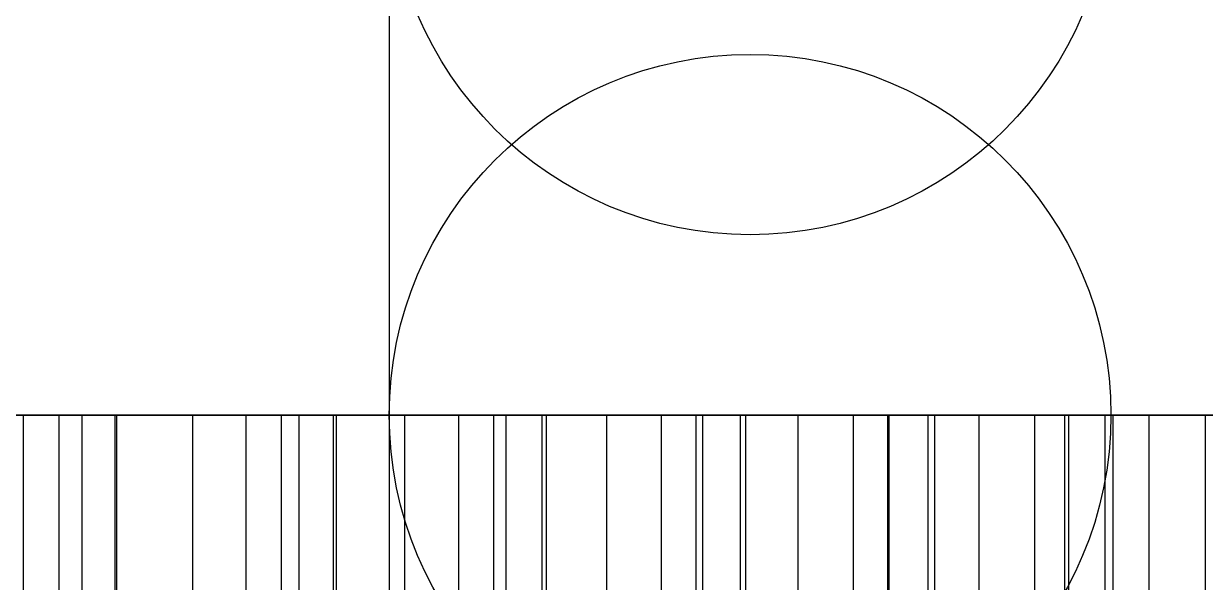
# Model space of a CAD drawing. Extents: x -60 to 60, y 140 to 264.
# Drawn here: x 43.97 to 50.52, y 199.57 to 202.67 of the extents above; entities that cross this region are included whole.
import ezdxf

# ---------------------------------------------------------------- set-up
doc = ezdxf.new("R2010")
doc.units = 0
doc.layers.add('Cut051011', color=7, linetype='CONTINUOUS')

msp = doc.modelspace()

# ---------------------------------------------------------------- linework, layer by layer
at = {"layer": 'Cut051011'}
for p, q in [((46, 203.5, 600), (46, 200.5, 600)), ((46, 203.5, 600), (46, 200.5, 600)), ((43.9732, 197.5, 563.873), (43.9732, 200.5, 563.873)), ((43.9732, 197.5, 563.873), (43.9732, 200.5, 563.873)), ((43.9732, 197.5, 636.127), (43.9732, 200.5, 636.127)), ((43.9732, 197.5, 636.127), (43.9732, 200.5, 636.127)), ((44.1695, 197.5, 563.905), (44.1695, 200.5, 563.905)), ((44.1695, 197.5, 563.905), (44.1695, 200.5, 563.905)), ((44.1695, 197.5, 636.095), (44.1695, 200.5, 636.095)), ((44.1695, 197.5, 636.095), (44.1695, 200.5, 636.095)), ((44.2971, 197.5, 564.758), (44.2971, 200.5, 564.758)), ((44.2971, 197.5, 564.758), (44.2971, 200.5, 564.758)), ((44.2971, 197.5, 635.242), (44.2971, 200.5, 635.242)), ((44.2971, 197.5, 635.242), (44.2971, 200.5, 635.242)), ((44.4797, 197.5, 564.499), (44.4797, 200.5, 564.499)), ((44.4797, 197.5, 564.499), (44.4797, 200.5, 564.499)), ((44.4797, 197.5, 635.501), (44.4797, 200.5, 635.501)), ((44.4797, 197.5, 635.501), (44.4797, 200.5, 635.501)), ((44.4892, 197.5, 564.3), (44.4892, 200.5, 564.3)), ((44.4892, 197.5, 564.3), (44.4892, 200.5, 564.3)), ((44.4892, 197.5, 635.7), (44.4892, 200.5, 635.7)), ((44.4892, 197.5, 635.7), (44.4892, 200.5, 635.7)), ((44.9114, 197.5, 565.544), (44.9114, 200.5, 565.544)), ((44.9114, 197.5, 565.544), (44.9114, 200.5, 565.544)), ((44.9114, 197.5, 634.456), (44.9114, 200.5, 634.456)), ((44.9114, 197.5, 634.456), (44.9114, 200.5, 634.456)), ((45.2073, 197.5, 565.43), (45.2073, 200.5, 565.43)), ((45.2073, 197.5, 565.43), (45.2073, 200.5, 565.43)), ((45.2073, 197.5, 634.57), (45.2073, 200.5, 634.57)), ((45.2073, 197.5, 634.57), (45.2073, 200.5, 634.57)), ((45.4022, 197.5, 565.469), (45.4022, 200.5, 565.469)), ((45.4022, 197.5, 565.469), (45.4022, 200.5, 565.469)), ((45.4022, 197.5, 634.531), (45.4022, 200.5, 634.531)), ((45.4022, 197.5, 634.531), (45.4022, 200.5, 634.531)), ((45.5, 197.5, 566.326), (45.5, 200.5, 566.326)), ((45.5, 197.5, 566.326), (45.5, 200.5, 566.326)), ((45.5, 197.5, 633.674), (45.5, 200.5, 633.674)), ((45.5, 197.5, 633.674), (45.5, 200.5, 633.674)), ((45.6915, 197.5, 566.073), (45.6915, 200.5, 566.073)), ((45.6915, 197.5, 566.073), (45.6915, 200.5, 566.073)), ((45.6915, 197.5, 633.927), (45.6915, 200.5, 633.927)), ((45.6915, 197.5, 633.927), (45.6915, 200.5, 633.927)), ((45.708, 197.5, 565.875), (45.708, 200.5, 565.875)), ((45.708, 197.5, 565.875), (45.708, 200.5, 565.875)), ((45.708, 197.5, 634.125), (45.708, 200.5, 634.125)), ((45.708, 197.5, 634.125), (45.708, 200.5, 634.125)), ((46, 200.5, 600), (46, 197.5, 600)), ((46, 200.5, 600), (46, 197.5, 600)), ((46.0865, 197.5, 567.133), (46.0865, 200.5, 567.133)), ((46.0865, 197.5, 567.133), (46.0865, 200.5, 567.133)), ((46.0865, 197.5, 632.867), (46.0865, 200.5, 632.867)), ((46.0865, 197.5, 632.867), (46.0865, 200.5, 632.867)), ((46.3862, 197.5, 567.029), (46.3862, 200.5, 567.029)), ((46.3862, 197.5, 567.029), (46.3862, 200.5, 567.029)), ((46.3862, 197.5, 632.971), (46.3862, 200.5, 632.971)), ((46.3862, 197.5, 632.971), (46.3862, 200.5, 632.971)), ((46.5797, 197.5, 567.074), (46.5797, 200.5, 567.074)), ((46.5797, 197.5, 567.074), (46.5797, 200.5, 567.074)), ((46.5797, 197.5, 632.926), (46.5797, 200.5, 632.926)), ((46.5797, 197.5, 632.926), (46.5797, 200.5, 632.926)), ((46.6475, 197.5, 567.934), (46.6475, 200.5, 567.934)), ((46.6475, 197.5, 567.934), (46.6475, 200.5, 567.934)), ((46.6475, 197.5, 632.066), (46.6475, 200.5, 632.066)), ((46.6475, 197.5, 632.066), (46.6475, 200.5, 632.066)), ((46.8478, 197.5, 567.688), (46.8478, 200.5, 567.688)), ((46.8478, 197.5, 567.688), (46.8478, 200.5, 567.688)), ((46.8478, 197.5, 632.312), (46.8478, 200.5, 632.312)), ((46.8478, 197.5, 632.312), (46.8478, 200.5, 632.312)), ((46.8712, 197.5, 567.491), (46.8712, 200.5, 567.491)), ((46.8712, 197.5, 567.491), (46.8712, 200.5, 567.491)), ((46.8712, 197.5, 632.509), (46.8712, 200.5, 632.509)), ((46.8712, 197.5, 632.509), (46.8712, 200.5, 632.509)), ((47.2055, 197.5, 568.761), (47.2055, 200.5, 568.761)), ((47.2055, 197.5, 568.761), (47.2055, 200.5, 568.761)), ((47.2055, 197.5, 631.239), (47.2055, 200.5, 631.239)), ((47.2055, 197.5, 631.239), (47.2055, 200.5, 631.239)), ((47.5086, 197.5, 568.668), (47.5086, 200.5, 568.668)), ((47.5086, 197.5, 568.668), (47.5086, 200.5, 568.668)), ((47.5086, 197.5, 631.332), (47.5086, 200.5, 631.332)), ((47.5086, 197.5, 631.332), (47.5086, 200.5, 631.332)), ((47.7004, 197.5, 568.72), (47.7004, 200.5, 568.72)), ((47.7004, 197.5, 568.72), (47.7004, 200.5, 568.72)), ((47.7004, 197.5, 631.28), (47.7004, 200.5, 631.28)), ((47.7004, 197.5, 631.28), (47.7004, 200.5, 631.28)), ((47.7382, 197.5, 569.582), (47.7382, 200.5, 569.582)), ((47.7382, 197.5, 569.582), (47.7382, 200.5, 569.582)), ((47.7382, 197.5, 630.418), (47.7382, 200.5, 630.418)), ((47.7382, 197.5, 630.418), (47.7382, 200.5, 630.418)), ((47.9469, 197.5, 569.343), (47.9469, 200.5, 569.343)), ((47.9469, 197.5, 569.343), (47.9469, 200.5, 569.343)), ((47.9469, 197.5, 630.657), (47.9469, 200.5, 630.657)), ((47.9469, 197.5, 630.657), (47.9469, 200.5, 630.657)), ((47.9772, 197.5, 569.146), (47.9772, 200.5, 569.146)), ((47.9772, 197.5, 569.146), (47.9772, 200.5, 569.146)), ((47.9772, 197.5, 630.854), (47.9772, 200.5, 630.854)), ((47.9772, 197.5, 630.854), (47.9772, 200.5, 630.854)), ((48.2669, 197.5, 570.428), (48.2669, 200.5, 570.428)), ((48.2669, 197.5, 570.428), (48.2669, 200.5, 570.428)), ((48.2669, 197.5, 629.572), (48.2669, 200.5, 629.572)), ((48.2669, 197.5, 629.572), (48.2669, 200.5, 629.572)), ((48.5731, 197.5, 570.345), (48.5731, 200.5, 570.345)), ((48.5731, 197.5, 570.345), (48.5731, 200.5, 570.345)), ((48.5731, 197.5, 629.655), (48.5731, 200.5, 629.655)), ((48.5731, 197.5, 629.655), (48.5731, 200.5, 629.655)), ((48.763, 197.5, 570.404), (48.763, 200.5, 570.404)), ((48.763, 197.5, 570.404), (48.763, 200.5, 570.404)), ((48.763, 197.5, 629.596), (48.763, 200.5, 629.596)), ((48.763, 197.5, 629.596), (48.763, 200.5, 629.596)), ((48.7707, 197.5, 571.266), (48.7707, 200.5, 571.266)), ((48.7707, 197.5, 571.266), (48.7707, 200.5, 571.266)), ((48.7707, 197.5, 628.734), (48.7707, 200.5, 628.734)), ((48.7707, 197.5, 628.734), (48.7707, 200.5, 628.734)), ((48.9876, 197.5, 571.035), (48.9876, 200.5, 571.035)), ((48.9876, 197.5, 571.035), (48.9876, 200.5, 571.035)), ((48.9876, 197.5, 628.965), (48.9876, 200.5, 628.965)), ((48.9876, 197.5, 628.965), (48.9876, 200.5, 628.965)), ((49.0247, 197.5, 570.839), (49.0247, 200.5, 570.839)), ((49.0247, 197.5, 570.839), (49.0247, 200.5, 570.839)), ((49.0247, 197.5, 629.161), (49.0247, 200.5, 629.161)), ((49.0247, 197.5, 629.161), (49.0247, 200.5, 629.161)), ((49.2696, 197.5, 572.13), (49.2696, 200.5, 572.13)), ((49.2696, 197.5, 572.13), (49.2696, 200.5, 572.13)), ((49.2696, 197.5, 627.87), (49.2696, 200.5, 627.87)), ((49.2696, 197.5, 627.87), (49.2696, 200.5, 627.87)), ((49.5785, 197.5, 572.058), (49.5785, 200.5, 572.058)), ((49.5785, 197.5, 572.058), (49.5785, 200.5, 572.058)), ((49.5785, 197.5, 627.942), (49.5785, 200.5, 627.942)), ((49.5785, 197.5, 627.942), (49.5785, 200.5, 627.942)), ((49.7438, 197.5, 572.986), (49.7438, 200.5, 572.986)), ((49.7438, 197.5, 572.986), (49.7438, 200.5, 572.986)), ((49.7438, 197.5, 627.014), (49.7438, 200.5, 627.014)), ((49.7438, 197.5, 627.014), (49.7438, 200.5, 627.014)), ((49.7662, 197.5, 572.124), (49.7662, 200.5, 572.124)), ((49.7662, 197.5, 572.124), (49.7662, 200.5, 572.124)), ((49.7662, 197.5, 627.876), (49.7662, 200.5, 627.876)), ((49.7662, 197.5, 627.876), (49.7662, 200.5, 627.876)), ((49.9686, 197.5, 572.762), (49.9686, 200.5, 572.762)), ((49.9686, 197.5, 572.762), (49.9686, 200.5, 572.762)), ((49.9686, 197.5, 627.238), (49.9686, 200.5, 627.238)), ((49.9686, 197.5, 627.238), (49.9686, 200.5, 627.238)), ((50.0125, 197.5, 572.568), (50.0125, 200.5, 572.568)), ((50.0125, 197.5, 572.568), (50.0125, 200.5, 572.568)), ((50.0125, 197.5, 627.432), (50.0125, 200.5, 627.432)), ((50.0125, 197.5, 627.432), (50.0125, 200.5, 627.432)), ((50.2122, 197.5, 573.867), (50.2122, 200.5, 573.867)), ((50.2122, 197.5, 573.867), (50.2122, 200.5, 573.867)), ((50.2122, 197.5, 626.133), (50.2122, 200.5, 626.133)), ((50.2122, 197.5, 626.133), (50.2122, 200.5, 626.133)), ((50.5235, 197.5, 573.805), (50.5235, 200.5, 573.805)), ((50.5235, 197.5, 573.805), (50.5235, 200.5, 573.805)), ((50.5235, 197.5, 626.195), (50.5235, 200.5, 626.195)), ((50.5235, 197.5, 626.195), (50.5235, 200.5, 626.195))]:
    msp.add_line(p, q, dxfattribs=at)
for centre, radius in [((0, 203.5), 60), ((0, 203.5), 60), ((0, 200.5), 60), ((0, 200.5), 60), ((48, 203.5), 2), ((48, 203.5), 2), ((48, 200.5), 2), ((48, 200.5), 2), ((48, 200.5), 2), ((48, 200.5), 2)]:
    msp.add_circle(centre, radius, dxfattribs=at)
for points, degree in [([(43.9732, 200.5, 563.873), (43.8373, 200.5, 563.959), (43.6815, 200.5, 563.998)], 2), ([(43.6815, 200.5, 636.002), (43.8373, 200.5, 636.041), (43.9732, 200.5, 636.127)], 2), ([(43.9732, 200.5, 563.873), (43.8373, 200.5, 563.959), (43.6815, 200.5, 563.998)], 2), ([(43.6815, 200.5, 636.002), (43.8373, 200.5, 636.041), (43.9732, 200.5, 636.127)], 2), ([(44.4892, 200.5, 564.3), (44.1695, 200.5, 563.905)], 1), ([(44.1695, 200.5, 636.095), (44.4892, 200.5, 635.7)], 1), ([(44.4892, 200.5, 564.3), (44.1695, 200.5, 563.905)], 1), ([(44.1695, 200.5, 636.095), (44.4892, 200.5, 635.7)], 1), ([(44.2971, 200.5, 564.758), (44.3677, 200.5, 564.614), (44.4797, 200.5, 564.499)], 2), ([(44.4797, 200.5, 635.501), (44.3677, 200.5, 635.386), (44.2971, 200.5, 635.242)], 2), ([(44.2971, 200.5, 564.758), (44.3677, 200.5, 564.614), (44.4797, 200.5, 564.499)], 2), ([(44.4797, 200.5, 635.501), (44.3677, 200.5, 635.386), (44.2971, 200.5, 635.242)], 2), ([(44.4797, 200.5, 564.499), (44.5312, 200.5, 564.453), (44.5361, 200.5, 564.351), (44.4892, 200.5, 564.3)], 3), ([(44.4892, 200.5, 635.7), (44.5361, 200.5, 635.649), (44.5312, 200.5, 635.547), (44.4797, 200.5, 635.501)], 3), ([(44.4797, 200.5, 564.499), (44.5312, 200.5, 564.453), (44.5361, 200.5, 564.351), (44.4892, 200.5, 564.3)], 3), ([(44.4892, 200.5, 635.7), (44.5361, 200.5, 635.649), (44.5312, 200.5, 635.547), (44.4797, 200.5, 635.501)], 3), ([(45.2073, 200.5, 565.43), (45.0684, 200.5, 565.511), (44.9114, 200.5, 565.544)], 2), ([(44.9114, 200.5, 634.456), (45.0684, 200.5, 634.489), (45.2073, 200.5, 634.57)], 2), ([(45.2073, 200.5, 565.43), (45.0684, 200.5, 565.511), (44.9114, 200.5, 565.544)], 2), ([(44.9114, 200.5, 634.456), (45.0684, 200.5, 634.489), (45.2073, 200.5, 634.57)], 2), ([(45.708, 200.5, 565.875), (45.4022, 200.5, 565.469)], 1), ([(45.4022, 200.5, 634.531), (45.708, 200.5, 634.125)], 1), ([(45.708, 200.5, 565.875), (45.4022, 200.5, 565.469)], 1), ([(45.4022, 200.5, 634.531), (45.708, 200.5, 634.125)], 1), ([(45.5, 200.5, 566.326), (45.5756, 200.5, 566.184), (45.6915, 200.5, 566.073)], 2), ([(45.6915, 200.5, 633.927), (45.5756, 200.5, 633.816), (45.5, 200.5, 633.674)], 2), ([(45.5, 200.5, 566.326), (45.5756, 200.5, 566.184), (45.6915, 200.5, 566.073)], 2), ([(45.6915, 200.5, 633.927), (45.5756, 200.5, 633.816), (45.5, 200.5, 633.674)], 2), ([(45.6915, 200.5, 566.073), (45.7446, 200.5, 566.029), (45.7531, 200.5, 565.927), (45.708, 200.5, 565.875)], 3), ([(45.708, 200.5, 634.125), (45.7531, 200.5, 634.073), (45.7446, 200.5, 633.971), (45.6915, 200.5, 633.927)], 3), ([(45.6915, 200.5, 566.073), (45.7446, 200.5, 566.029), (45.7531, 200.5, 565.927), (45.708, 200.5, 565.875)], 3), ([(45.708, 200.5, 634.125), (45.7531, 200.5, 634.073), (45.7446, 200.5, 633.971), (45.6915, 200.5, 633.927)], 3), ([(46.3862, 200.5, 567.029), (46.2446, 200.5, 567.105), (46.0865, 200.5, 567.133)], 2), ([(46.0865, 200.5, 632.867), (46.2446, 200.5, 632.895), (46.3862, 200.5, 632.971)], 2), ([(46.3862, 200.5, 567.029), (46.2446, 200.5, 567.105), (46.0865, 200.5, 567.133)], 2), ([(46.0865, 200.5, 632.867), (46.2446, 200.5, 632.895), (46.3862, 200.5, 632.971)], 2), ([(46.8712, 200.5, 567.491), (46.5797, 200.5, 567.074)], 1), ([(46.5797, 200.5, 632.926), (46.8712, 200.5, 632.509)], 1), ([(46.8712, 200.5, 567.491), (46.5797, 200.5, 567.074)], 1), ([(46.5797, 200.5, 632.926), (46.8712, 200.5, 632.509)], 1), ([(46.6475, 200.5, 567.934), (46.728, 200.5, 567.795), (46.8478, 200.5, 567.688)], 2), ([(46.8478, 200.5, 632.312), (46.728, 200.5, 632.205), (46.6475, 200.5, 632.066)], 2), ([(46.6475, 200.5, 567.934), (46.728, 200.5, 567.795), (46.8478, 200.5, 567.688)], 2), ([(46.8478, 200.5, 632.312), (46.728, 200.5, 632.205), (46.6475, 200.5, 632.066)], 2), ([(47.5086, 200.5, 568.668), (47.3645, 200.5, 568.739), (47.2055, 200.5, 568.761)], 2), ([(47.2055, 200.5, 631.239), (47.3645, 200.5, 631.261), (47.5086, 200.5, 631.332)], 2), ([(47.5086, 200.5, 568.668), (47.3645, 200.5, 568.739), (47.2055, 200.5, 568.761)], 2), ([(47.2055, 200.5, 631.239), (47.3645, 200.5, 631.261), (47.5086, 200.5, 631.332)], 2), ([(47.9772, 200.5, 569.146), (47.7004, 200.5, 568.72)], 1), ([(47.7004, 200.5, 631.28), (47.9772, 200.5, 630.854)], 1), ([(47.9772, 200.5, 569.146), (47.7004, 200.5, 568.72)], 1), ([(47.7004, 200.5, 631.28), (47.9772, 200.5, 630.854)], 1), ([(47.7382, 200.5, 569.582), (47.8235, 200.5, 569.446), (47.9469, 200.5, 569.343)], 2), ([(47.9469, 200.5, 630.657), (47.8235, 200.5, 630.554), (47.7382, 200.5, 630.418)], 2), ([(47.7382, 200.5, 569.582), (47.8235, 200.5, 569.446), (47.9469, 200.5, 569.343)], 2), ([(47.9469, 200.5, 630.657), (47.8235, 200.5, 630.554), (47.7382, 200.5, 630.418)], 2), ([(48.5731, 200.5, 570.345), (48.4266, 200.5, 570.411), (48.2669, 200.5, 570.428)], 2), ([(48.2669, 200.5, 629.572), (48.4266, 200.5, 629.589), (48.5731, 200.5, 629.655)], 2), ([(48.5731, 200.5, 570.345), (48.4266, 200.5, 570.411), (48.2669, 200.5, 570.428)], 2), ([(48.2669, 200.5, 629.572), (48.4266, 200.5, 629.589), (48.5731, 200.5, 629.655)], 2), ([(49.0247, 200.5, 570.839), (48.763, 200.5, 570.404)], 1), ([(48.763, 200.5, 629.596), (49.0247, 200.5, 629.161)], 1), ([(49.0247, 200.5, 570.839), (48.763, 200.5, 570.404)], 1), ([(48.763, 200.5, 629.596), (49.0247, 200.5, 629.161)], 1), ([(48.7707, 200.5, 571.266), (48.8607, 200.5, 571.133), (48.9876, 200.5, 571.035)], 2), ([(48.9876, 200.5, 628.965), (48.8607, 200.5, 628.867), (48.7707, 200.5, 628.734)], 2), ([(48.7707, 200.5, 571.266), (48.8607, 200.5, 571.133), (48.9876, 200.5, 571.035)], 2), ([(48.9876, 200.5, 628.965), (48.8607, 200.5, 628.867), (48.7707, 200.5, 628.734)], 2), ([(49.5785, 200.5, 572.058), (49.4298, 200.5, 572.119), (49.2696, 200.5, 572.13)], 2), ([(49.2696, 200.5, 627.87), (49.4298, 200.5, 627.881), (49.5785, 200.5, 627.942)], 2), ([(49.5785, 200.5, 572.058), (49.4298, 200.5, 572.119), (49.2696, 200.5, 572.13)], 2), ([(49.2696, 200.5, 627.87), (49.4298, 200.5, 627.881), (49.5785, 200.5, 627.942)], 2), ([(49.7438, 200.5, 572.986), (49.8384, 200.5, 572.856), (49.9686, 200.5, 572.762)], 2), ([(49.9686, 200.5, 627.238), (49.8384, 200.5, 627.144), (49.7438, 200.5, 627.014)], 2), ([(49.7438, 200.5, 572.986), (49.8384, 200.5, 572.856), (49.9686, 200.5, 572.762)], 2), ([(49.9686, 200.5, 627.238), (49.8384, 200.5, 627.144), (49.7438, 200.5, 627.014)], 2), ([(50.0125, 200.5, 572.568), (49.7662, 200.5, 572.124)], 1), ([(49.7662, 200.5, 627.876), (50.0125, 200.5, 627.432)], 1), ([(50.0125, 200.5, 572.568), (49.7662, 200.5, 572.124)], 1), ([(49.7662, 200.5, 627.876), (50.0125, 200.5, 627.432)], 1), ([(50.5235, 200.5, 573.805), (50.3727, 200.5, 573.861), (50.2122, 200.5, 573.867)], 2), ([(50.2122, 200.5, 626.133), (50.3727, 200.5, 626.139), (50.5235, 200.5, 626.195)], 2), ([(50.5235, 200.5, 573.805), (50.3727, 200.5, 573.861), (50.2122, 200.5, 573.867)], 2), ([(50.2122, 200.5, 626.133), (50.3727, 200.5, 626.139), (50.5235, 200.5, 626.195)], 2)]:
    msp.add_open_spline(points, degree=degree, dxfattribs=at)
for points, degree, knots in [([(44.1695, 200.5, 563.905), (44.1363, 200.5, 563.864), (44.0774, 200.5, 563.852), (44.0179, 200.5, 563.845), (43.9732, 200.5, 563.873)], 2, [0, 0, 0, 0.724386, 0.724386, 1.44877, 1.44877, 1.44877]), ([(43.9732, 200.5, 636.127), (44.0179, 200.5, 636.155), (44.0774, 200.5, 636.148), (44.1363, 200.5, 636.136), (44.1695, 200.5, 636.095)], 2, [0, 0, 0, 0.724386, 0.724386, 1.44877, 1.44877, 1.44877]), ([(44.1695, 200.5, 563.905), (44.1363, 200.5, 563.864), (44.0774, 200.5, 563.852), (44.0179, 200.5, 563.845), (43.9732, 200.5, 563.873)], 2, [0, 0, 0, 0.724386, 0.724386, 1.44877, 1.44877, 1.44877]), ([(43.9732, 200.5, 636.127), (44.0179, 200.5, 636.155), (44.0774, 200.5, 636.148), (44.1363, 200.5, 636.136), (44.1695, 200.5, 636.095)], 2, [0, 0, 0, 0.724386, 0.724386, 1.44877, 1.44877, 1.44877]), ([(44.9114, 200.5, 565.544), (44.8305, 200.5, 565.562), (44.7319, 200.5, 565.563), (44.6309, 200.5, 565.532), (44.5303, 200.5, 565.501), (44.4295, 200.5, 565.435), (44.3585, 200.5, 565.343), (44.2866, 200.5, 565.252), (44.2472, 200.5, 565.139), (44.2418, 200.5, 565.033), (44.2357, 200.5, 564.928), (44.2606, 200.5, 564.833), (44.2971, 200.5, 564.758)], 3, [0, 0, 0, 0, 0.558599, 0.558599, 0.558599, 1.1172, 1.1172, 1.1172, 1.6758, 1.6758, 1.6758, 2.2344, 2.2344, 2.2344, 2.2344]), ([(44.2971, 200.5, 635.242), (44.2606, 200.5, 635.167), (44.2357, 200.5, 635.072), (44.2418, 200.5, 634.967), (44.2472, 200.5, 634.861), (44.2866, 200.5, 634.748), (44.3585, 200.5, 634.657), (44.4295, 200.5, 634.565), (44.5303, 200.5, 634.499), (44.6309, 200.5, 634.468), (44.7319, 200.5, 634.437), (44.8305, 200.5, 634.438), (44.9114, 200.5, 634.456)], 3, [0, 0, 0, 0, 0.558599, 0.558599, 0.558599, 1.1172, 1.1172, 1.1172, 1.6758, 1.6758, 1.6758, 2.2344, 2.2344, 2.2344, 2.2344]), ([(44.9114, 200.5, 565.544), (44.8305, 200.5, 565.562), (44.7319, 200.5, 565.563), (44.6309, 200.5, 565.532), (44.5303, 200.5, 565.501), (44.4295, 200.5, 565.435), (44.3585, 200.5, 565.343), (44.2866, 200.5, 565.252), (44.2472, 200.5, 565.139), (44.2418, 200.5, 565.033), (44.2357, 200.5, 564.928), (44.2606, 200.5, 564.833), (44.2971, 200.5, 564.758)], 3, [0, 0, 0, 0, 0.558599, 0.558599, 0.558599, 1.1172, 1.1172, 1.1172, 1.6758, 1.6758, 1.6758, 2.2344, 2.2344, 2.2344, 2.2344]), ([(44.2971, 200.5, 635.242), (44.2606, 200.5, 635.167), (44.2357, 200.5, 635.072), (44.2418, 200.5, 634.967), (44.2472, 200.5, 634.861), (44.2866, 200.5, 634.748), (44.3585, 200.5, 634.657), (44.4295, 200.5, 634.565), (44.5303, 200.5, 634.499), (44.6309, 200.5, 634.468), (44.7319, 200.5, 634.437), (44.8305, 200.5, 634.438), (44.9114, 200.5, 634.456)], 3, [0, 0, 0, 0, 0.558599, 0.558599, 0.558599, 1.1172, 1.1172, 1.1172, 1.6758, 1.6758, 1.6758, 2.2344, 2.2344, 2.2344, 2.2344]), ([(45.4022, 200.5, 565.469), (45.3705, 200.5, 565.426), (45.3121, 200.5, 565.413), (45.2529, 200.5, 565.403), (45.2073, 200.5, 565.43)], 2, [0, 0, 0, 0.724386, 0.724386, 1.44877, 1.44877, 1.44877]), ([(45.2073, 200.5, 634.57), (45.2529, 200.5, 634.597), (45.3121, 200.5, 634.587), (45.3705, 200.5, 634.574), (45.4022, 200.5, 634.531)], 2, [0, 0, 0, 0.724386, 0.724386, 1.44877, 1.44877, 1.44877]), ([(45.4022, 200.5, 565.469), (45.3705, 200.5, 565.426), (45.3121, 200.5, 565.413), (45.2529, 200.5, 565.403), (45.2073, 200.5, 565.43)], 2, [0, 0, 0, 0.724386, 0.724386, 1.44877, 1.44877, 1.44877]), ([(45.2073, 200.5, 634.57), (45.2529, 200.5, 634.597), (45.3121, 200.5, 634.587), (45.3705, 200.5, 634.574), (45.4022, 200.5, 634.531)], 2, [0, 0, 0, 0.724386, 0.724386, 1.44877, 1.44877, 1.44877]), ([(46.0865, 200.5, 567.133), (46.005, 200.5, 567.147), (45.9065, 200.5, 567.145), (45.8066, 200.5, 567.11), (45.7072, 200.5, 567.076), (45.6088, 200.5, 567.007), (45.541, 200.5, 566.913), (45.4723, 200.5, 566.819), (45.4369, 200.5, 566.704), (45.4352, 200.5, 566.599), (45.4327, 200.5, 566.493), (45.461, 200.5, 566.399), (45.5, 200.5, 566.326)], 3, [0, 0, 0, 0, 0.558599, 0.558599, 0.558599, 1.1172, 1.1172, 1.1172, 1.6758, 1.6758, 1.6758, 2.2344, 2.2344, 2.2344, 2.2344]), ([(45.5, 200.5, 633.674), (45.461, 200.5, 633.601), (45.4327, 200.5, 633.507), (45.4352, 200.5, 633.401), (45.4369, 200.5, 633.296), (45.4723, 200.5, 633.181), (45.541, 200.5, 633.087), (45.6088, 200.5, 632.993), (45.7072, 200.5, 632.924), (45.8066, 200.5, 632.89), (45.9065, 200.5, 632.855), (46.005, 200.5, 632.853), (46.0865, 200.5, 632.867)], 3, [0, 0, 0, 0, 0.558599, 0.558599, 0.558599, 1.1172, 1.1172, 1.1172, 1.6758, 1.6758, 1.6758, 2.2344, 2.2344, 2.2344, 2.2344]), ([(46.0865, 200.5, 567.133), (46.005, 200.5, 567.147), (45.9065, 200.5, 567.145), (45.8066, 200.5, 567.11), (45.7072, 200.5, 567.076), (45.6088, 200.5, 567.007), (45.541, 200.5, 566.913), (45.4723, 200.5, 566.819), (45.4369, 200.5, 566.704), (45.4352, 200.5, 566.599), (45.4327, 200.5, 566.493), (45.461, 200.5, 566.399), (45.5, 200.5, 566.326)], 3, [0, 0, 0, 0, 0.558599, 0.558599, 0.558599, 1.1172, 1.1172, 1.1172, 1.6758, 1.6758, 1.6758, 2.2344, 2.2344, 2.2344, 2.2344]), ([(45.5, 200.5, 633.674), (45.461, 200.5, 633.601), (45.4327, 200.5, 633.507), (45.4352, 200.5, 633.401), (45.4369, 200.5, 633.296), (45.4723, 200.5, 633.181), (45.541, 200.5, 633.087), (45.6088, 200.5, 632.993), (45.7072, 200.5, 632.924), (45.8066, 200.5, 632.89), (45.9065, 200.5, 632.855), (46.005, 200.5, 632.853), (46.0865, 200.5, 632.867)], 3, [0, 0, 0, 0, 0.558599, 0.558599, 0.558599, 1.1172, 1.1172, 1.1172, 1.6758, 1.6758, 1.6758, 2.2344, 2.2344, 2.2344, 2.2344]), ([(46.5797, 200.5, 567.074), (46.5495, 200.5, 567.031), (46.4916, 200.5, 567.015), (46.4327, 200.5, 567.003), (46.3862, 200.5, 567.029)], 2, [0, 0, 0, 0.724386, 0.724386, 1.44877, 1.44877, 1.44877]), ([(46.3862, 200.5, 632.971), (46.4327, 200.5, 632.997), (46.4916, 200.5, 632.985), (46.5495, 200.5, 632.969), (46.5797, 200.5, 632.926)], 2, [0, 0, 0, 0.724386, 0.724386, 1.44877, 1.44877, 1.44877]), ([(46.5797, 200.5, 567.074), (46.5495, 200.5, 567.031), (46.4916, 200.5, 567.015), (46.4327, 200.5, 567.003), (46.3862, 200.5, 567.029)], 2, [0, 0, 0, 0.724386, 0.724386, 1.44877, 1.44877, 1.44877]), ([(46.3862, 200.5, 632.971), (46.4327, 200.5, 632.997), (46.4916, 200.5, 632.985), (46.5495, 200.5, 632.969), (46.5797, 200.5, 632.926)], 2, [0, 0, 0, 0.724386, 0.724386, 1.44877, 1.44877, 1.44877]), ([(47.2055, 200.5, 568.761), (47.1235, 200.5, 568.773), (47.0251, 200.5, 568.767), (46.9266, 200.5, 568.729), (46.8284, 200.5, 568.691), (46.7324, 200.5, 568.619), (46.668, 200.5, 568.522), (46.6026, 200.5, 568.426), (46.5712, 200.5, 568.31), (46.5732, 200.5, 568.205), (46.5744, 200.5, 568.099), (46.606, 200.5, 568.006), (46.6475, 200.5, 567.934)], 3, [0, 0, 0, 0, 0.558599, 0.558599, 0.558599, 1.1172, 1.1172, 1.1172, 1.6758, 1.6758, 1.6758, 2.2344, 2.2344, 2.2344, 2.2344]), ([(46.6475, 200.5, 632.066), (46.606, 200.5, 631.994), (46.5744, 200.5, 631.901), (46.5732, 200.5, 631.795), (46.5712, 200.5, 631.69), (46.6026, 200.5, 631.574), (46.668, 200.5, 631.478), (46.7324, 200.5, 631.381), (46.8284, 200.5, 631.309), (46.9266, 200.5, 631.271), (47.0251, 200.5, 631.233), (47.1235, 200.5, 631.227), (47.2055, 200.5, 631.239)], 3, [0, 0, 0, 0, 0.558599, 0.558599, 0.558599, 1.1172, 1.1172, 1.1172, 1.6758, 1.6758, 1.6758, 2.2344, 2.2344, 2.2344, 2.2344]), ([(47.2055, 200.5, 568.761), (47.1235, 200.5, 568.773), (47.0251, 200.5, 568.767), (46.9266, 200.5, 568.729), (46.8284, 200.5, 568.691), (46.7324, 200.5, 568.619), (46.668, 200.5, 568.522), (46.6026, 200.5, 568.426), (46.5712, 200.5, 568.31), (46.5732, 200.5, 568.205), (46.5744, 200.5, 568.099), (46.606, 200.5, 568.006), (46.6475, 200.5, 567.934)], 3, [0, 0, 0, 0, 0.558599, 0.558599, 0.558599, 1.1172, 1.1172, 1.1172, 1.6758, 1.6758, 1.6758, 2.2344, 2.2344, 2.2344, 2.2344]), ([(46.6475, 200.5, 632.066), (46.606, 200.5, 631.994), (46.5744, 200.5, 631.901), (46.5732, 200.5, 631.795), (46.5712, 200.5, 631.69), (46.6026, 200.5, 631.574), (46.668, 200.5, 631.478), (46.7324, 200.5, 631.381), (46.8284, 200.5, 631.309), (46.9266, 200.5, 631.271), (47.0251, 200.5, 631.233), (47.1235, 200.5, 631.227), (47.2055, 200.5, 631.239)], 3, [0, 0, 0, 0, 0.558599, 0.558599, 0.558599, 1.1172, 1.1172, 1.1172, 1.6758, 1.6758, 1.6758, 2.2344, 2.2344, 2.2344, 2.2344]), ([(46.8478, 200.5, 567.688), (46.8878, 200.5, 567.653), (46.8969, 200.5, 567.594), (46.9019, 200.5, 567.534), (46.8712, 200.5, 567.491)], 2, [0, 0, 0, 0.724386, 0.724386, 1.44877, 1.44877, 1.44877]), ([(46.8712, 200.5, 632.509), (46.9019, 200.5, 632.466), (46.8969, 200.5, 632.406), (46.8878, 200.5, 632.347), (46.8478, 200.5, 632.312)], 2, [0, 0, 0, 0.724386, 0.724386, 1.44877, 1.44877, 1.44877]), ([(46.8478, 200.5, 567.688), (46.8878, 200.5, 567.653), (46.8969, 200.5, 567.594), (46.9019, 200.5, 567.534), (46.8712, 200.5, 567.491)], 2, [0, 0, 0, 0.724386, 0.724386, 1.44877, 1.44877, 1.44877]), ([(46.8712, 200.5, 632.509), (46.9019, 200.5, 632.466), (46.8969, 200.5, 632.406), (46.8878, 200.5, 632.347), (46.8478, 200.5, 632.312)], 2, [0, 0, 0, 0.724386, 0.724386, 1.44877, 1.44877, 1.44877]), ([(47.7004, 200.5, 568.72), (47.6717, 200.5, 568.675), (47.6144, 200.5, 568.658), (47.556, 200.5, 568.644), (47.5086, 200.5, 568.668)], 2, [0, 0, 0, 0.724386, 0.724386, 1.44877, 1.44877, 1.44877]), ([(47.5086, 200.5, 631.332), (47.556, 200.5, 631.356), (47.6144, 200.5, 631.342), (47.6717, 200.5, 631.325), (47.7004, 200.5, 631.28)], 2, [0, 0, 0, 0.724386, 0.724386, 1.44877, 1.44877, 1.44877]), ([(47.7004, 200.5, 568.72), (47.6717, 200.5, 568.675), (47.6144, 200.5, 568.658), (47.556, 200.5, 568.644), (47.5086, 200.5, 568.668)], 2, [0, 0, 0, 0.724386, 0.724386, 1.44877, 1.44877, 1.44877]), ([(47.5086, 200.5, 631.332), (47.556, 200.5, 631.356), (47.6144, 200.5, 631.342), (47.6717, 200.5, 631.325), (47.7004, 200.5, 631.28)], 2, [0, 0, 0, 0.724386, 0.724386, 1.44877, 1.44877, 1.44877]), ([(48.2669, 200.5, 570.428), (48.1846, 200.5, 570.437), (48.0865, 200.5, 570.427), (47.9893, 200.5, 570.386), (47.8925, 200.5, 570.345), (47.7992, 200.5, 570.269), (47.7381, 200.5, 570.17), (47.6762, 200.5, 570.072), (47.6488, 200.5, 569.955), (47.6544, 200.5, 569.85), (47.6594, 200.5, 569.744), (47.6942, 200.5, 569.652), (47.7382, 200.5, 569.582)], 3, [0, 0, 0, 0, 0.558599, 0.558599, 0.558599, 1.1172, 1.1172, 1.1172, 1.6758, 1.6758, 1.6758, 2.2344, 2.2344, 2.2344, 2.2344]), ([(47.7382, 200.5, 630.418), (47.6942, 200.5, 630.348), (47.6594, 200.5, 630.256), (47.6544, 200.5, 630.15), (47.6488, 200.5, 630.045), (47.6762, 200.5, 629.928), (47.7381, 200.5, 629.83), (47.7992, 200.5, 629.731), (47.8925, 200.5, 629.655), (47.9893, 200.5, 629.614), (48.0865, 200.5, 629.573), (48.1846, 200.5, 629.563), (48.2669, 200.5, 629.572)], 3, [0, 0, 0, 0, 0.558599, 0.558599, 0.558599, 1.1172, 1.1172, 1.1172, 1.6758, 1.6758, 1.6758, 2.2344, 2.2344, 2.2344, 2.2344]), ([(48.2669, 200.5, 570.428), (48.1846, 200.5, 570.437), (48.0865, 200.5, 570.427), (47.9893, 200.5, 570.386), (47.8925, 200.5, 570.345), (47.7992, 200.5, 570.269), (47.7381, 200.5, 570.17), (47.6762, 200.5, 570.072), (47.6488, 200.5, 569.955), (47.6544, 200.5, 569.85), (47.6594, 200.5, 569.744), (47.6942, 200.5, 569.652), (47.7382, 200.5, 569.582)], 3, [0, 0, 0, 0, 0.558599, 0.558599, 0.558599, 1.1172, 1.1172, 1.1172, 1.6758, 1.6758, 1.6758, 2.2344, 2.2344, 2.2344, 2.2344]), ([(47.7382, 200.5, 630.418), (47.6942, 200.5, 630.348), (47.6594, 200.5, 630.256), (47.6544, 200.5, 630.15), (47.6488, 200.5, 630.045), (47.6762, 200.5, 629.928), (47.7381, 200.5, 629.83), (47.7992, 200.5, 629.731), (47.8925, 200.5, 629.655), (47.9893, 200.5, 629.614), (48.0865, 200.5, 629.573), (48.1846, 200.5, 629.563), (48.2669, 200.5, 629.572)], 3, [0, 0, 0, 0, 0.558599, 0.558599, 0.558599, 1.1172, 1.1172, 1.1172, 1.6758, 1.6758, 1.6758, 2.2344, 2.2344, 2.2344, 2.2344]), ([(47.9469, 200.5, 569.343), (47.9881, 200.5, 569.309), (47.9992, 200.5, 569.25), (48.0064, 200.5, 569.191), (47.9772, 200.5, 569.146)], 2, [0, 0, 0, 0.724386, 0.724386, 1.44877, 1.44877, 1.44877]), ([(47.9772, 200.5, 630.854), (48.0064, 200.5, 630.809), (47.9992, 200.5, 630.75), (47.9881, 200.5, 630.691), (47.9469, 200.5, 630.657)], 2, [0, 0, 0, 0.724386, 0.724386, 1.44877, 1.44877, 1.44877]), ([(47.9469, 200.5, 569.343), (47.9881, 200.5, 569.309), (47.9992, 200.5, 569.25), (48.0064, 200.5, 569.191), (47.9772, 200.5, 569.146)], 2, [0, 0, 0, 0.724386, 0.724386, 1.44877, 1.44877, 1.44877]), ([(47.9772, 200.5, 630.854), (48.0064, 200.5, 630.809), (47.9992, 200.5, 630.75), (47.9881, 200.5, 630.691), (47.9469, 200.5, 630.657)], 2, [0, 0, 0, 0.724386, 0.724386, 1.44877, 1.44877, 1.44877]), ([(48.763, 200.5, 570.404), (48.7359, 200.5, 570.358), (48.6792, 200.5, 570.338), (48.6214, 200.5, 570.323), (48.5731, 200.5, 570.345)], 2, [0, 0, 0, 0.724386, 0.724386, 1.44877, 1.44877, 1.44877]), ([(48.5731, 200.5, 629.655), (48.6214, 200.5, 629.677), (48.6792, 200.5, 629.662), (48.7359, 200.5, 629.642), (48.763, 200.5, 629.596)], 2, [0, 0, 0, 0.724386, 0.724386, 1.44877, 1.44877, 1.44877]), ([(48.763, 200.5, 570.404), (48.7359, 200.5, 570.358), (48.6792, 200.5, 570.338), (48.6214, 200.5, 570.323), (48.5731, 200.5, 570.345)], 2, [0, 0, 0, 0.724386, 0.724386, 1.44877, 1.44877, 1.44877]), ([(48.5731, 200.5, 629.655), (48.6214, 200.5, 629.677), (48.6792, 200.5, 629.662), (48.7359, 200.5, 629.642), (48.763, 200.5, 629.596)], 2, [0, 0, 0, 0.724386, 0.724386, 1.44877, 1.44877, 1.44877]), ([(49.2696, 200.5, 572.13), (49.187, 200.5, 572.136), (49.0893, 200.5, 572.124), (48.9936, 200.5, 572.078), (48.8983, 200.5, 572.034), (48.8077, 200.5, 571.955), (48.7501, 200.5, 571.854), (48.6916, 200.5, 571.754), (48.6684, 200.5, 571.636), (48.6776, 200.5, 571.531), (48.6863, 200.5, 571.426), (48.7243, 200.5, 571.335), (48.7707, 200.5, 571.266)], 3, [0, 0, 0, 0, 0.558599, 0.558599, 0.558599, 1.1172, 1.1172, 1.1172, 1.6758, 1.6758, 1.6758, 2.2344, 2.2344, 2.2344, 2.2344]), ([(48.7707, 200.5, 628.734), (48.7243, 200.5, 628.665), (48.6863, 200.5, 628.574), (48.6776, 200.5, 628.469), (48.6684, 200.5, 628.364), (48.6916, 200.5, 628.246), (48.7501, 200.5, 628.146), (48.8077, 200.5, 628.045), (48.8983, 200.5, 627.966), (48.9936, 200.5, 627.922), (49.0893, 200.5, 627.876), (49.187, 200.5, 627.864), (49.2696, 200.5, 627.87)], 3, [0, 0, 0, 0, 0.558599, 0.558599, 0.558599, 1.1172, 1.1172, 1.1172, 1.6758, 1.6758, 1.6758, 2.2344, 2.2344, 2.2344, 2.2344]), ([(49.2696, 200.5, 572.13), (49.187, 200.5, 572.136), (49.0893, 200.5, 572.124), (48.9936, 200.5, 572.078), (48.8983, 200.5, 572.034), (48.8077, 200.5, 571.955), (48.7501, 200.5, 571.854), (48.6916, 200.5, 571.754), (48.6684, 200.5, 571.636), (48.6776, 200.5, 571.531), (48.6863, 200.5, 571.426), (48.7243, 200.5, 571.335), (48.7707, 200.5, 571.266)], 3, [0, 0, 0, 0, 0.558599, 0.558599, 0.558599, 1.1172, 1.1172, 1.1172, 1.6758, 1.6758, 1.6758, 2.2344, 2.2344, 2.2344, 2.2344]), ([(48.7707, 200.5, 628.734), (48.7243, 200.5, 628.665), (48.6863, 200.5, 628.574), (48.6776, 200.5, 628.469), (48.6684, 200.5, 628.364), (48.6916, 200.5, 628.246), (48.7501, 200.5, 628.146), (48.8077, 200.5, 628.045), (48.8983, 200.5, 627.966), (48.9936, 200.5, 627.922), (49.0893, 200.5, 627.876), (49.187, 200.5, 627.864), (49.2696, 200.5, 627.87)], 3, [0, 0, 0, 0, 0.558599, 0.558599, 0.558599, 1.1172, 1.1172, 1.1172, 1.6758, 1.6758, 1.6758, 2.2344, 2.2344, 2.2344, 2.2344]), ([(48.9876, 200.5, 571.035), (49.03, 200.5, 571.003), (49.0432, 200.5, 570.944), (49.0524, 200.5, 570.885), (49.0247, 200.5, 570.839)], 2, [0, 0, 0, 0.724386, 0.724386, 1.44877, 1.44877, 1.44877]), ([(49.0247, 200.5, 629.161), (49.0524, 200.5, 629.115), (49.0432, 200.5, 629.056), (49.03, 200.5, 628.997), (48.9876, 200.5, 628.965)], 2, [0, 0, 0, 0.724386, 0.724386, 1.44877, 1.44877, 1.44877]), ([(48.9876, 200.5, 571.035), (49.03, 200.5, 571.003), (49.0432, 200.5, 570.944), (49.0524, 200.5, 570.885), (49.0247, 200.5, 570.839)], 2, [0, 0, 0, 0.724386, 0.724386, 1.44877, 1.44877, 1.44877]), ([(49.0247, 200.5, 629.161), (49.0524, 200.5, 629.115), (49.0432, 200.5, 629.056), (49.03, 200.5, 628.997), (48.9876, 200.5, 628.965)], 2, [0, 0, 0, 0.724386, 0.724386, 1.44877, 1.44877, 1.44877]), ([(49.7662, 200.5, 572.124), (49.7407, 200.5, 572.077), (49.6848, 200.5, 572.055), (49.6275, 200.5, 572.037), (49.5785, 200.5, 572.058)], 2, [0, 0, 0, 0.724386, 0.724386, 1.44877, 1.44877, 1.44877]), ([(49.5785, 200.5, 627.942), (49.6275, 200.5, 627.963), (49.6848, 200.5, 627.945), (49.7407, 200.5, 627.923), (49.7662, 200.5, 627.876)], 2, [0, 0, 0, 0.724386, 0.724386, 1.44877, 1.44877, 1.44877]), ([(49.7662, 200.5, 572.124), (49.7407, 200.5, 572.077), (49.6848, 200.5, 572.055), (49.6275, 200.5, 572.037), (49.5785, 200.5, 572.058)], 2, [0, 0, 0, 0.724386, 0.724386, 1.44877, 1.44877, 1.44877]), ([(49.5785, 200.5, 627.942), (49.6275, 200.5, 627.963), (49.6848, 200.5, 627.945), (49.7407, 200.5, 627.923), (49.7662, 200.5, 627.876)], 2, [0, 0, 0, 0.724386, 0.724386, 1.44877, 1.44877, 1.44877]), ([(50.2122, 200.5, 573.867), (50.1295, 200.5, 573.87), (50.0322, 200.5, 573.854), (49.9382, 200.5, 573.805), (49.8445, 200.5, 573.758), (49.7567, 200.5, 573.675), (49.7027, 200.5, 573.573), (49.6477, 200.5, 573.47), (49.6286, 200.5, 573.352), (49.6415, 200.5, 573.247), (49.6538, 200.5, 573.142), (49.695, 200.5, 573.053), (49.7438, 200.5, 572.986)], 3, [0, 0, 0, 0, 0.558599, 0.558599, 0.558599, 1.1172, 1.1172, 1.1172, 1.6758, 1.6758, 1.6758, 2.2344, 2.2344, 2.2344, 2.2344]), ([(49.7438, 200.5, 627.014), (49.695, 200.5, 626.947), (49.6538, 200.5, 626.858), (49.6415, 200.5, 626.753), (49.6286, 200.5, 626.648), (49.6477, 200.5, 626.53), (49.7027, 200.5, 626.427), (49.7567, 200.5, 626.325), (49.8445, 200.5, 626.242), (49.9382, 200.5, 626.195), (50.0322, 200.5, 626.146), (50.1295, 200.5, 626.13), (50.2122, 200.5, 626.133)], 3, [0, 0, 0, 0, 0.558599, 0.558599, 0.558599, 1.1172, 1.1172, 1.1172, 1.6758, 1.6758, 1.6758, 2.2344, 2.2344, 2.2344, 2.2344]), ([(50.2122, 200.5, 573.867), (50.1295, 200.5, 573.87), (50.0322, 200.5, 573.854), (49.9382, 200.5, 573.805), (49.8445, 200.5, 573.758), (49.7567, 200.5, 573.675), (49.7027, 200.5, 573.573), (49.6477, 200.5, 573.47), (49.6286, 200.5, 573.352), (49.6415, 200.5, 573.247), (49.6538, 200.5, 573.142), (49.695, 200.5, 573.053), (49.7438, 200.5, 572.986)], 3, [0, 0, 0, 0, 0.558599, 0.558599, 0.558599, 1.1172, 1.1172, 1.1172, 1.6758, 1.6758, 1.6758, 2.2344, 2.2344, 2.2344, 2.2344]), ([(49.7438, 200.5, 627.014), (49.695, 200.5, 626.947), (49.6538, 200.5, 626.858), (49.6415, 200.5, 626.753), (49.6286, 200.5, 626.648), (49.6477, 200.5, 626.53), (49.7027, 200.5, 626.427), (49.7567, 200.5, 626.325), (49.8445, 200.5, 626.242), (49.9382, 200.5, 626.195), (50.0322, 200.5, 626.146), (50.1295, 200.5, 626.13), (50.2122, 200.5, 626.133)], 3, [0, 0, 0, 0, 0.558599, 0.558599, 0.558599, 1.1172, 1.1172, 1.1172, 1.6758, 1.6758, 1.6758, 2.2344, 2.2344, 2.2344, 2.2344]), ([(49.9686, 200.5, 572.762), (50.0121, 200.5, 572.731), (50.0273, 200.5, 572.673), (50.0386, 200.5, 572.614), (50.0125, 200.5, 572.568)], 2, [0, 0, 0, 0.724386, 0.724386, 1.44877, 1.44877, 1.44877]), ([(50.0125, 200.5, 627.432), (50.0386, 200.5, 627.386), (50.0273, 200.5, 627.327), (50.0121, 200.5, 627.269), (49.9686, 200.5, 627.238)], 2, [0, 0, 0, 0.724386, 0.724386, 1.44877, 1.44877, 1.44877]), ([(49.9686, 200.5, 572.762), (50.0121, 200.5, 572.731), (50.0273, 200.5, 572.673), (50.0386, 200.5, 572.614), (50.0125, 200.5, 572.568)], 2, [0, 0, 0, 0.724386, 0.724386, 1.44877, 1.44877, 1.44877]), ([(50.0125, 200.5, 627.432), (50.0386, 200.5, 627.386), (50.0273, 200.5, 627.327), (50.0121, 200.5, 627.269), (49.9686, 200.5, 627.238)], 2, [0, 0, 0, 0.724386, 0.724386, 1.44877, 1.44877, 1.44877]), ([(50.7088, 200.5, 573.877), (50.6849, 200.5, 573.83), (50.6297, 200.5, 573.806), (50.5731, 200.5, 573.787), (50.5235, 200.5, 573.805)], 2, [0, 0, 0, 0.724386, 0.724386, 1.44877, 1.44877, 1.44877]), ([(50.5235, 200.5, 626.195), (50.5731, 200.5, 626.213), (50.6297, 200.5, 626.194), (50.6849, 200.5, 626.17), (50.7088, 200.5, 626.123)], 2, [0, 0, 0, 0.724386, 0.724386, 1.44877, 1.44877, 1.44877]), ([(50.7088, 200.5, 573.877), (50.6849, 200.5, 573.83), (50.6297, 200.5, 573.806), (50.5731, 200.5, 573.787), (50.5235, 200.5, 573.805)], 2, [0, 0, 0, 0.724386, 0.724386, 1.44877, 1.44877, 1.44877]), ([(50.5235, 200.5, 626.195), (50.5731, 200.5, 626.213), (50.6297, 200.5, 626.194), (50.6849, 200.5, 626.17), (50.7088, 200.5, 626.123)], 2, [0, 0, 0, 0.724386, 0.724386, 1.44877, 1.44877, 1.44877])]:
    msp.add_open_spline(points, degree=degree, knots=knots, dxfattribs=at)

doc.saveas('drawing.dxf')
